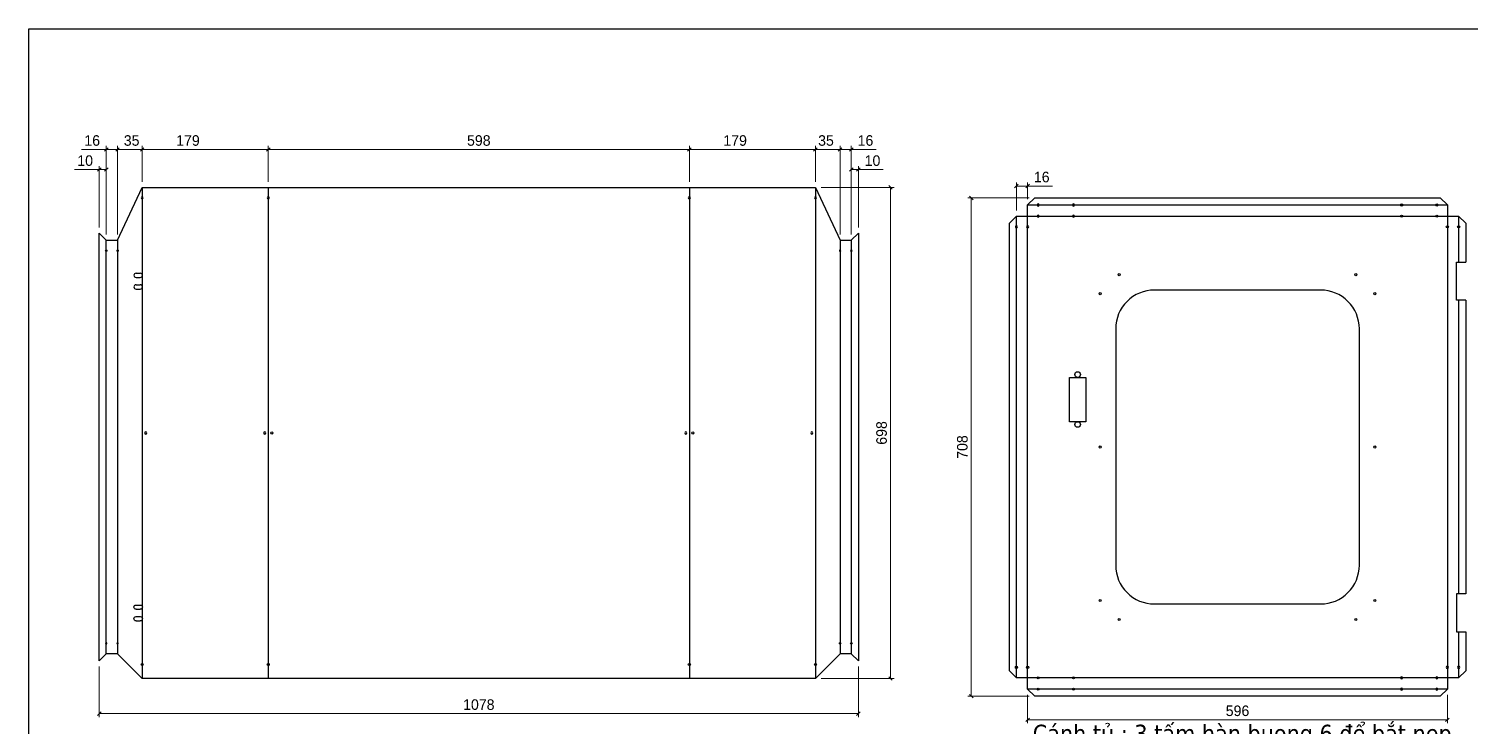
# Model space of a CAD drawing. Header units: millimetres. Extents: x 0 to 3208, y 0 to 2268.
# Drawn here: x 0 to 2047, y 1277 to 2268 of the extents above; entities that cross this region are included whole.
import ezdxf
from ezdxf.enums import TextEntityAlignment as Align

# ---------------------------------------------------------------- set-up
doc = ezdxf.new("R2010")
doc.units = ezdxf.units.MM
doc.layers.add('CNC', color=7, linetype='Continuous')
doc.layers.add('DIM', color=253, linetype='Continuous')
doc.styles.add('Tahoma (Input Text)', font='tahoma.ttf')
doc.dimstyles.new('Dim-15', dxfattribs={"dimtxt": 15, "dimasz": 5, "dimexe": 5, "dimexo": 8, "dimgap": 5, "dimtad": 1, "dimdec": 0, "dimtxsty": 'Standard', "dimblk": 'OBLIQUE', "dimcen": 10, "dimclrd": 5, "dimclre": 5, "dimclrt": 3, "dimazin": 3, "dimtfac": 1, "dimtdec": 0, "dimtmove": 0, "dimatfit": 3, "dimldrblk": 'OBLIQUE', "dimlwd": 9, "dimlwe": 9})

# ---------------------------------------------------------------- blocks, each defined once
blk = doc.blocks.new('khungtenAsean2')
at = {"color": 7}
blk.add_lwpolyline([(0, 0), (2970, 0), (2970, -2100), (0, -2100)], close=True, dxfattribs=at)
at = {"color": 1, "style": 'Tahoma (Input Text)', "flags": 8}
for tag, p in [('#01', (137.1, -2021.3)), ('#03', (506.6, -2019.3)), ('#05', (1106.6, -2021.3)), ('#07', (1834.7, -2021.3)), ('#09', (2146.7, -2021.3)), ('#02', (98.5, -2081.3)), ('#04', (486.1, -2081.3)), ('#06', (1065.3, -2081.3)), ('#08', (1817.4, -2081.3)), ('#10', (2146.7, -2081.3))]:
    blk.add_attdef(tag, p, '', height=25, dxfattribs=at)
blk.add_attdef('#11', text='', height=25, dxfattribs=at).set_placement((2915, -2067.3), align=Align.CENTER)
blk = doc.blocks.new('*D1')
at = {"color": 0, "linetype": 'ByBlock', "lineweight": -2}
for p, q in [((342.5, 2099), (337.5, 2094)), ((935.5, 2094), (940.5, 2099))]:
    blk.add_line(p, q, dxfattribs=at)
at = {"layer": 'Defpoints', "color": 0, "transparency": 16777216}
for p in [(938, 2096.5), (340, 2042.7), (938, 2042.7)]:
    blk.add_point(p, dxfattribs=at)
at = {"layer": 'DIM', "color": 5, "lineweight": 9, "transparency": 16777216}
for p, q in [((340, 2050.7), (340, 2101.5)), ((340, 2096.5), (938, 2096.5)), ((938, 2050.7), (938, 2101.5))]:
    blk.add_line(p, q, dxfattribs=at)
at = {"layer": 'DIM', "color": 3, "transparency": 16777216, "insert": (639, 2109.2), "char_height": 15, "attachment_point": 5}
blk.add_mtext('598', dxfattribs=at)
blk = doc.blocks.new('_Oblique')
at = {"color": 0, "linetype": 'ByBlock', "lineweight": -2}
blk.add_line((-0.5, -0.5), (0.5, 0.5), dxfattribs=at)
blk = doc.blocks.new('*D2')
at = {"color": 0, "linetype": 'ByBlock', "lineweight": -2}
for p, q in [((940.5, 2099), (935.5, 2094)), ((1114.5, 2094), (1119.5, 2099))]:
    blk.add_line(p, q, dxfattribs=at)
at = {"layer": 'Defpoints', "color": 0, "transparency": 16777216}
for p in [(1117, 2096.5), (938, 2042.7), (1117, 2042.7)]:
    blk.add_point(p, dxfattribs=at)
at = {"layer": 'DIM', "color": 5, "lineweight": 9, "transparency": 16777216}
for p, q in [((938, 2050.7), (938, 2101.5)), ((938, 2096.5), (1117, 2096.5)), ((1117, 2050.7), (1117, 2101.5))]:
    blk.add_line(p, q, dxfattribs=at)
at = {"layer": 'DIM', "color": 3, "transparency": 16777216, "insert": (1003, 2109.2), "char_height": 15, "attachment_point": 5}
blk.add_mtext('179', dxfattribs=at)
blk = doc.blocks.new('*D3')
at = {"color": 0, "linetype": 'ByBlock', "lineweight": -2}
for p, q in [((1119.5, 2099), (1114.5, 2094)), ((1149.5, 2094), (1154.5, 2099))]:
    blk.add_line(p, q, dxfattribs=at)
at = {"layer": 'Defpoints', "color": 0, "transparency": 16777216}
for p in [(1152, 2096.5), (1117, 2042.7), (1152, 1967.7)]:
    blk.add_point(p, dxfattribs=at)
at = {"layer": 'DIM', "color": 5, "lineweight": 9, "transparency": 16777216}
for p, q in [((1117, 2050.7), (1117, 2101.5)), ((1117, 2096.5), (1152, 2096.5)), ((1152, 1975.7), (1152, 2101.5))]:
    blk.add_line(p, q, dxfattribs=at)
at = {"layer": 'DIM', "color": 3, "transparency": 16777216, "insert": (1132, 2109.2), "char_height": 15, "attachment_point": 5}
blk.add_mtext('35', dxfattribs=at)
blk = doc.blocks.new('*D4')
at = {"color": 0, "linetype": 'ByBlock', "lineweight": -2}
for p, q in [((163.5, 2099), (158.5, 2094)), ((337.5, 2094), (342.5, 2099))]:
    blk.add_line(p, q, dxfattribs=at)
at = {"layer": 'Defpoints', "color": 0, "transparency": 16777216}
for p in [(161, 2096.5), (161, 2042.7), (340, 2042.7)]:
    blk.add_point(p, dxfattribs=at)
at = {"layer": 'DIM', "color": 5, "lineweight": 9, "transparency": 16777216}
for p, q in [((161, 2050.7), (161, 2101.5)), ((340, 2096.5), (161, 2096.5)), ((340, 2050.7), (340, 2101.5))]:
    blk.add_line(p, q, dxfattribs=at)
at = {"layer": 'DIM', "color": 3, "transparency": 16777216, "insert": (226, 2109.2), "char_height": 15, "attachment_point": 5}
blk.add_mtext('179', dxfattribs=at)
blk = doc.blocks.new('*D5')
at = {"color": 0, "linetype": 'ByBlock', "lineweight": -2}
for p, q in [((128.5, 2099), (123.5, 2094)), ((158.5, 2094), (163.5, 2099))]:
    blk.add_line(p, q, dxfattribs=at)
at = {"layer": 'Defpoints', "color": 0, "transparency": 16777216}
for p in [(126, 2096.5), (161, 2042.7), (126, 1967.7)]:
    blk.add_point(p, dxfattribs=at)
at = {"layer": 'DIM', "color": 5, "lineweight": 9, "transparency": 16777216}
for p, q in [((126, 1975.7), (126, 2101.5)), ((161, 2096.5), (126, 2096.5)), ((161, 2050.7), (161, 2101.5))]:
    blk.add_line(p, q, dxfattribs=at)
at = {"layer": 'DIM', "color": 3, "transparency": 16777216, "insert": (146, 2109.2), "char_height": 15, "attachment_point": 5}
blk.add_mtext('35', dxfattribs=at)
blk = doc.blocks.new('*D6')
at = {"color": 0, "linetype": 'ByBlock', "lineweight": -2}
for p, q in [((102.5, 1297.4), (97.5, 1292.4)), ((1175.5, 1292.4), (1180.5, 1297.4))]:
    blk.add_line(p, q, dxfattribs=at)
at = {"layer": 'Defpoints', "color": 0, "transparency": 16777216}
for p in [(100, 1369.7), (1178, 1369.7), (1178, 1294.9)]:
    blk.add_point(p, dxfattribs=at)
at = {"layer": 'DIM', "color": 5, "lineweight": 9, "transparency": 16777216}
for p, q in [((100, 1361.7), (100, 1289.9)), ((1178, 1361.7), (1178, 1289.9)), ((100, 1294.9), (1178, 1294.9))]:
    blk.add_line(p, q, dxfattribs=at)
at = {"layer": 'DIM', "color": 3, "transparency": 16777216, "insert": (639, 1307.6), "char_height": 15, "attachment_point": 5}
blk.add_mtext('1078', dxfattribs=at)
blk = doc.blocks.new('*D7')
at = {"color": 0, "linetype": 'ByBlock', "lineweight": -2}
for p, q in [((1154.5, 2099), (1149.5, 2094)), ((1165.5, 2094), (1170.5, 2099))]:
    blk.add_line(p, q, dxfattribs=at)
at = {"layer": 'Defpoints', "color": 0, "transparency": 16777216}
for p in [(1168, 2096.5), (1152, 1967.7), (1168, 1967.7)]:
    blk.add_point(p, dxfattribs=at)
at = {"layer": 'DIM', "color": 5, "lineweight": 9, "transparency": 16777216}
for p, q in [((1152, 1975.7), (1152, 2101.5)), ((1152, 2096.5), (1168, 2096.5)), ((1168, 1975.7), (1168, 2101.5)), ((1168, 2096.5), (1203.1, 2096.5))]:
    blk.add_line(p, q, dxfattribs=at)
at = {"layer": 'DIM', "color": 3, "transparency": 16777216, "insert": (1188.1, 2109.2), "char_height": 15, "attachment_point": 5}
blk.add_mtext('16', dxfattribs=at)
blk = doc.blocks.new('*D8')
at = {"color": 0, "linetype": 'ByBlock', "lineweight": -2}
for p, q in [((1170.5, 2070.5), (1165.5, 2065.5)), ((1175.5, 2065.5), (1180.5, 2070.5))]:
    blk.add_line(p, q, dxfattribs=at)
at = {"layer": 'Defpoints', "color": 0, "transparency": 16777216}
for p in [(1178, 2068), (1168, 1967.7), (1178, 1977.7)]:
    blk.add_point(p, dxfattribs=at)
at = {"layer": 'DIM', "color": 5, "lineweight": 9, "transparency": 16777216}
for p, q in [((1168, 1975.7), (1168, 2073)), ((1168, 2068), (1178, 2068)), ((1178, 1985.7), (1178, 2073)), ((1178, 2068), (1213.1, 2068))]:
    blk.add_line(p, q, dxfattribs=at)
at = {"layer": 'DIM', "color": 3, "transparency": 16777216, "insert": (1198.1, 2080.6), "char_height": 15, "attachment_point": 5}
blk.add_mtext('10', dxfattribs=at)
blk = doc.blocks.new('*D9')
at = {"color": 0, "linetype": 'ByBlock', "lineweight": -2}
for p, q in [((112.5, 2099), (107.5, 2094)), ((123.5, 2094), (128.5, 2099))]:
    blk.add_line(p, q, dxfattribs=at)
at = {"layer": 'Defpoints', "color": 0, "transparency": 16777216}
for p in [(110, 2096.5), (110, 1967.7), (126, 1967.7)]:
    blk.add_point(p, dxfattribs=at)
at = {"layer": 'DIM', "color": 5, "lineweight": 9, "transparency": 16777216}
for p, q in [((110, 2096.5), (75, 2096.5)), ((110, 1975.7), (110, 2101.5)), ((126, 2096.5), (110, 2096.5)), ((126, 1975.7), (126, 2101.5))]:
    blk.add_line(p, q, dxfattribs=at)
at = {"layer": 'DIM', "color": 3, "transparency": 16777216, "insert": (90, 2109.2), "char_height": 15, "attachment_point": 5}
blk.add_mtext('16', dxfattribs=at)
blk = doc.blocks.new('*D10')
at = {"color": 0, "linetype": 'ByBlock', "lineweight": -2}
for p, q in [((102.5, 2070.5), (97.5, 2065.5)), ((107.5, 2065.5), (112.5, 2070.5))]:
    blk.add_line(p, q, dxfattribs=at)
at = {"layer": 'Defpoints', "color": 0, "transparency": 16777216}
for p in [(100, 2068), (100, 1977.7), (110, 1967.7)]:
    blk.add_point(p, dxfattribs=at)
at = {"layer": 'DIM', "color": 5, "lineweight": 9, "transparency": 16777216}
for p, q in [((100, 2068), (65, 2068)), ((100, 1985.7), (100, 2073)), ((110, 2068), (100, 2068)), ((110, 1975.7), (110, 2073))]:
    blk.add_line(p, q, dxfattribs=at)
at = {"layer": 'DIM', "color": 3, "transparency": 16777216, "insert": (80, 2080.6), "char_height": 15, "attachment_point": 5}
blk.add_mtext('10', dxfattribs=at)
blk = doc.blocks.new('*D11')
at = {"color": 0, "linetype": 'ByBlock', "lineweight": -2}
for p, q in [((1226.2, 2040.2), (1221.2, 2045.2)), ((1221.2, 1347.2), (1226.2, 1342.2))]:
    blk.add_line(p, q, dxfattribs=at)
at = {"layer": 'Defpoints', "color": 0, "transparency": 16777216}
for p in [(1117, 2042.7), (1117, 1344.7), (1223.7, 1344.7)]:
    blk.add_point(p, dxfattribs=at)
at = {"layer": 'DIM', "color": 5, "lineweight": 9, "transparency": 16777216}
for p, q in [((1125, 2042.7), (1228.7, 2042.7)), ((1223.7, 2042.7), (1223.7, 1344.7)), ((1125, 1344.7), (1228.7, 1344.7))]:
    blk.add_line(p, q, dxfattribs=at)
at = {"layer": 'DIM', "color": 3, "transparency": 16777216, "insert": (1211, 1693.7), "char_height": 15, "attachment_point": 5, "rotation": 90}
blk.add_mtext('698', dxfattribs=at)
blk = doc.blocks.new('f3daunguoc')
at = {"layer": 'CNC', "color": 2, "lineweight": -3}
blk.add_circle((0, 0), 1.5, dxfattribs=at)
blk = doc.blocks.new('f2dauxuoi')
at = {"layer": 'CNC', "color": 2, "lineweight": -3}
blk.add_circle((0, 0), 1, dxfattribs=at)
blk = doc.blocks.new('ovan6x9')
at = {"color": 2}
for p, q in [((2, 6), (8, 6)), ((2, 0), (8, 0))]:
    blk.add_line(p, q, dxfattribs=at)
for centre, start, end in [((2, 3), 90, 270), ((8, 3), 270, 90)]:
    blk.add_arc(centre, 3, start, end, dxfattribs=at)
blk = doc.blocks.new('*D18')
at = {"color": 0, "linetype": 'ByBlock', "lineweight": -2}
for p, q in [((1420.9, 1288.6), (1415.9, 1283.6)), ((2011.9, 1283.6), (2016.9, 1288.6))]:
    blk.add_line(p, q, dxfattribs=at)
at = {"layer": 'Defpoints', "color": 0, "transparency": 16777216}
for p in [(1418.4, 1329.7), (2014.4, 1329.7), (2014.4, 1286.1)]:
    blk.add_point(p, dxfattribs=at)
at = {"layer": 'DIM', "color": 5, "lineweight": 9, "transparency": 16777216}
for p, q in [((1418.4, 1321.7), (1418.4, 1281.1)), ((2014.4, 1321.7), (2014.4, 1281.1)), ((1418.4, 1286.1), (2014.4, 1286.1))]:
    blk.add_line(p, q, dxfattribs=at)
at = {"layer": 'DIM', "color": 3, "transparency": 16777216, "insert": (1716.4, 1298.8), "char_height": 15, "attachment_point": 5}
blk.add_mtext('596', dxfattribs=at)
blk = doc.blocks.new('*D19')
at = {"color": 0, "linetype": 'ByBlock', "lineweight": -2}
for p, q in [((1404.9, 2047.1), (1399.9, 2042.1)), ((1415.9, 2042.1), (1420.9, 2047.1))]:
    blk.add_line(p, q, dxfattribs=at)
at = {"layer": 'Defpoints', "color": 0, "transparency": 16777216}
for p in [(1418.4, 2044.6), (1418.4, 2017.7), (1402.4, 2001.7)]:
    blk.add_point(p, dxfattribs=at)
at = {"layer": 'DIM', "color": 5, "lineweight": 9, "transparency": 16777216}
for p, q in [((1402.4, 2009.7), (1402.4, 2049.6)), ((1418.4, 2025.7), (1418.4, 2049.6)), ((1402.4, 2044.6), (1418.4, 2044.6)), ((1418.4, 2044.6), (1453.5, 2044.6))]:
    blk.add_line(p, q, dxfattribs=at)
at = {"layer": 'DIM', "color": 3, "transparency": 16777216, "insert": (1438.4, 2057.3), "char_height": 15, "attachment_point": 5}
blk.add_mtext('16', dxfattribs=at)
blk = doc.blocks.new('*D49')
at = {"color": 0, "linetype": 'ByBlock', "lineweight": -2}
for p, q in [((1340.9, 2025.2), (1335.9, 2030.2)), ((1335.9, 1322.2), (1340.9, 1317.2))]:
    blk.add_line(p, q, dxfattribs=at)
at = {"layer": 'Defpoints', "color": 0, "transparency": 16777216}
for p in [(1428.4, 2027.7), (1338.4, 1319.7), (1428.4, 1319.7)]:
    blk.add_point(p, dxfattribs=at)
at = {"layer": 'DIM', "color": 5, "lineweight": 9, "transparency": 16777216}
for p, q in [((1420.4, 2027.7), (1333.4, 2027.7)), ((1338.4, 2027.7), (1338.4, 1319.7)), ((1420.4, 1319.7), (1333.4, 1319.7))]:
    blk.add_line(p, q, dxfattribs=at)
at = {"layer": 'DIM', "color": 3, "transparency": 16777216, "insert": (1325.7, 1673.7), "char_height": 15, "attachment_point": 5, "rotation": 90}
blk.add_mtext('708', dxfattribs=at)

msp = doc.modelspace()

# ---------------------------------------------------------------- linework, layer by layer
at = {"color": 7}
for p, q in [((126, 1967.7), (161, 2042.7)), ((161, 2042.7), (161, 1344.7)), ((340, 2042.7), (340, 1344.7)), ((938, 2042.7), (938, 1344.7)), ((1117, 2042.7), (1117, 1344.7)), ((1117, 2042.7), (1152, 1967.7)), ((100, 1369.7), (100, 1977.7)), ((100, 1977.7), (110, 1967.7)), ((110, 1379.7), (110, 1967.7)), ((110, 1967.7), (126, 1967.7)), ((126, 1967.7), (126, 1379.7)), ((1152, 1967.7), (1168, 1967.7)), ((1152, 1967.7), (1152, 1379.7)), ((1178, 1977.7), (1168, 1967.7)), ((1168, 1967.7), (1168, 1379.7)), ((1178, 1977.7), (1178, 1369.7)), ((110, 1379.7), (100, 1369.7)), ((126, 1379.7), (110, 1379.7)), ((126, 1379.7), (161, 1344.7)), ((1117, 1344.7), (1152, 1379.7)), ((1168, 1379.7), (1152, 1379.7)), ((1168, 1379.7), (1178, 1369.7))]:
    msp.add_line(p, q, dxfattribs=at)
for points in [[(161, 2042.7), (1117, 2042.7)], [(2040.4, 1410.9), (2040.4, 1355.7), (2030.4, 1345.7), (2014.4, 1345.7), (2014.4, 1329.7), (2004.4, 1319.7), (1428.4, 1319.7), (1418.4, 1329.7), (1418.4, 1345.7), (1402.4, 1345.7), (1392.4, 1355.7), (1392.4, 1991.7), (1402.4, 2001.7), (1418.4, 2001.7), (1418.4, 2017.7), (1428.4, 2027.7), (2004.4, 2027.7), (2014.4, 2017.7), (2014.4, 2001.7), (2030.4, 2001.7), (2040.4, 1991.7), (2040.4, 1936.4)], [(1418.4, 2017.7), (2014.4, 2017.7)], [(1402.4, 1345.7), (1402.4, 2001.7)], [(2030.4, 2001.7), (2030.4, 1936.4)], [(2030.4, 1882.4), (2030.4, 1464.9)], [(2040.4, 1882.4), (2040.4, 1464.9)], [(2030.4, 1410.9), (2030.4, 1345.7)], [(1117, 1344.7), (161, 1344.7)], [(2014.4, 1329.7), (1418.4, 1329.7)]]:
    msp.add_lwpolyline(points, dxfattribs=at)
msp.add_lwpolyline([(1418.4, 2001.7), (2014.4, 2001.7), (2014.4, 1345.7), (1418.4, 1345.7)], close=True, dxfattribs=at)
at = {"color": 2}
for points in [[(2040.4, 1882.4), (2027.4, 1882.4), (2027.4, 1936.4), (2040.4, 1936.4)], [(2040.4, 1464.9), (2027.4, 1464.9), (2027.4, 1410.9), (2040.4, 1410.9)]]:
    msp.add_lwpolyline(points, dxfattribs=at)
msp.add_lwpolyline([(1598.4, 1450.7), (1834.4, 1450.7, 0.414214), (1889.4, 1505.7), (1889.4, 1841.7, 0.414214), (1834.4, 1896.7), (1598.4, 1896.7, 0.414214), (1543.4, 1841.7), (1543.4, 1505.7, 0.414214)], format="xyb", close=True, dxfattribs=at)
msp.add_lwpolyline([(1477.9, 1772.7), (1500.9, 1772.7), (1500.9, 1709.7), (1477.9, 1709.7)], close=True, dxfattribs=at)
for centre, radius in [((1548.4, 1918.7), 1.5), ((1884.4, 1918.7), 1.5), ((1521.4, 1891.7), 1.5), ((1911.4, 1891.7), 1.5), ((1489.4, 1776.7), 4), ((1489.4, 1705.7), 4), ((1521.4, 1673.7), 1.5), ((1911.4, 1673.7), 1.5), ((1521.4, 1455.7), 1.5), ((1911.4, 1455.7), 1.5), ((1548.4, 1428.7), 1.5), ((1884.4, 1428.7), 1.5)]:
    msp.add_circle(centre, radius, dxfattribs=at)

# ---------------------------------------------------------------- block references
at = {"color": 7, "xscale": 1.07999999995809, "yscale": 1.07999999995809, "zscale": 1.07999999995809}
msp.add_blockref('khungtenAsean2', (0, 2268), dxfattribs=at)
at = {"lineweight": -3, "xscale": -1, "rotation": 180}
for name, p in [('f3daunguoc', (161, 2027.7)), ('f3daunguoc', (340, 2027.7)), ('f3daunguoc', (938, 2027.7)), ('f3daunguoc', (1117, 2027.7)), ('f3daunguoc', (1433.4, 2017.7)), ('f3daunguoc', (1483.4, 2017.7)), ('f3daunguoc', (1402.4, 1986.7)), ('f3daunguoc', (1418.4, 1986.7)), ('f3daunguoc', (1433.4, 2001.7)), ('f3daunguoc', (1483.4, 2001.7)), ('f3daunguoc', (166, 1693.7)), ('f3daunguoc', (335, 1693.7)), ('f3daunguoc', (933, 1693.7)), ('f3daunguoc', (1112, 1693.7)), ('f2dauxuoi', (110, 1394.7)), ('f2dauxuoi', (126, 1394.7))]:
    msp.add_blockref(name, p, dxfattribs=at)
at = {"lineweight": -3, "rotation": 180}
for name, p in [('f3daunguoc', (1949.4, 2017.7)), ('f3daunguoc', (1999.4, 2017.7)), ('f3daunguoc', (1949.4, 2001.7)), ('f3daunguoc', (1999.4, 2001.7)), ('f3daunguoc', (2014.4, 1986.7)), ('f3daunguoc', (2030.4, 1986.7)), ('f3daunguoc', (345, 1693.7)), ('f3daunguoc', (943, 1693.7)), ('f2dauxuoi', (1152, 1394.7)), ('f2dauxuoi', (1168, 1394.7))]:
    msp.add_blockref(name, p, dxfattribs=at)
at = {"lineweight": -3}
for name, p in [('f2dauxuoi', (110, 1952.7)), ('f2dauxuoi', (126, 1952.7)), ('f3daunguoc', (161, 1364.7)), ('f3daunguoc', (340, 1364.7)), ('f3daunguoc', (938, 1364.7)), ('f3daunguoc', (1117, 1364.7)), ('f3daunguoc', (1402.4, 1360.7)), ('f3daunguoc', (1418.4, 1360.7)), ('f3daunguoc', (1433.4, 1345.7)), ('f3daunguoc', (1433.4, 1329.7)), ('f3daunguoc', (1483.4, 1345.7)), ('f3daunguoc', (1483.4, 1329.7))]:
    msp.add_blockref(name, p, dxfattribs=at)
at = {"lineweight": -3, "xscale": -1}
for name, p in [('f2dauxuoi', (1152, 1952.7)), ('f2dauxuoi', (1168, 1952.7)), ('f3daunguoc', (2014.4, 1360.7)), ('f3daunguoc', (2030.4, 1360.7)), ('f3daunguoc', (1949.4, 1345.7)), ('f3daunguoc', (1949.4, 1329.7)), ('f3daunguoc', (1999.4, 1345.7)), ('f3daunguoc', (1999.4, 1329.7))]:
    msp.add_blockref(name, p, dxfattribs=at)
at = {"color": 7}
for p in [(150.2, 1914.7), (150.2, 1898.2)]:
    msp.add_blockref('ovan6x9', p, dxfattribs=at)
at = {"color": 7, "xscale": -1, "rotation": 180}
for p in [(150.2, 1449.2), (150.2, 1432.7)]:
    msp.add_blockref('ovan6x9', p, dxfattribs=at)

# ---------------------------------------------------------------- texts
at = {"color": 2, "insert": (1723.1, 1263), "char_height": 25, "width": 775, "attachment_point": 5}
msp.add_mtext('{\\fTahoma|b0|i0|c0|p34;Cánh tủ : 3 tấm hàn buong 6 để bắt nẹp}', dxfattribs=at)

# ---------------------------------------------------------------- dimensions: what is measured, and where the dimension line sits
at = {"layer": 'DIM', "color": 7}
for base, p1, p2, angle, picture, middle in [((110, 2096.5), (126, 1967.7), (110, 1967.7), 180, '*D9', (90, 2109.2)), ((100, 2068), (110, 1967.7), (100, 1977.7), 180, '*D10', (80, 2080.6)), ((1223.7, 1344.7), (1117, 2042.7), (1117, 1344.7), 90, '*D11', (1211, 1693.7))]:
    dim = msp.add_linear_dim(base=base, p1=p1, p2=p2, angle=angle, dimstyle='Dim-15', dxfattribs=at)
    dim.commit()
    dim.dimension.update_dxf_attribs({"geometry": picture, "text_midpoint": middle})
for base, p1, p2, picture, middle in [((126, 2096.5), (161, 2042.7), (126, 1967.7), '*D5', (146, 2096.5)), ((161, 2096.5), (340, 2042.7), (161, 2042.7), '*D4', (226, 2096.5))]:
    dim = msp.add_linear_dim(base=base, p1=p1, p2=p2, angle=180, dimstyle='Dim-15', dxfattribs=at)
    dim.commit()
    dim.dimension.update_dxf_attribs({"geometry": picture, "text_midpoint": middle, "dimtype": 160})
for base, p1, p2, picture, middle in [((938, 2096.5), (340, 2042.7), (938, 2042.7), '*D1', (639, 2109.2)), ((1168, 2096.5), (1152, 1967.7), (1168, 1967.7), '*D7', (1188.1, 2109.2)), ((1178, 2068), (1168, 1967.7), (1178, 1977.7), '*D8', (1198.1, 2080.6)), ((1178, 1294.9), (100, 1369.7), (1178, 1369.7), '*D6', (639, 1307.6))]:
    dim = msp.add_linear_dim(base=base, p1=p1, p2=p2, dimstyle='Dim-15', dxfattribs=at)
    dim.commit()
    dim.dimension.update_dxf_attribs({"geometry": picture, "text_midpoint": middle})
for base, p1, p2, picture, middle in [((1117, 2096.5), (938, 2042.7), (1117, 2042.7), '*D2', (1003, 2096.5)), ((1152, 2096.5), (1117, 2042.7), (1152, 1967.7), '*D3', (1132, 2096.5))]:
    dim = msp.add_linear_dim(base=base, p1=p1, p2=p2, dimstyle='Dim-15', dxfattribs=at)
    dim.commit()
    dim.dimension.update_dxf_attribs({"geometry": picture, "text_midpoint": middle, "dimtype": 160})
at = {"layer": 'DIM', "color": 0}
for base, p1, p2, picture, middle in [((1418.4, 2044.6), (1402.4, 2001.7), (1418.4, 2017.7), '*D19', (1438.4, 2057.3)), ((2014.4, 1286.1), (1418.4, 1329.7), (2014.4, 1329.7), '*D18', (1716.4, 1298.8))]:
    dim = msp.add_linear_dim(base=base, p1=p1, p2=p2, dimstyle='Dim-15', dxfattribs=at)
    dim.commit()
    dim.dimension.update_dxf_attribs({"geometry": picture, "text_midpoint": middle})
at = {"layer": 'DIM'}
dim = msp.add_linear_dim(base=(1338.4, 1319.7), p1=(1428.4, 2027.7), p2=(1428.4, 1319.7), angle=90, dimstyle='Dim-15', dxfattribs=at)
dim.commit()
dim.dimension.update_dxf_attribs({"geometry": '*D49', "text_midpoint": (1325.7, 1673.7)})

doc.saveas('drawing.dxf')
